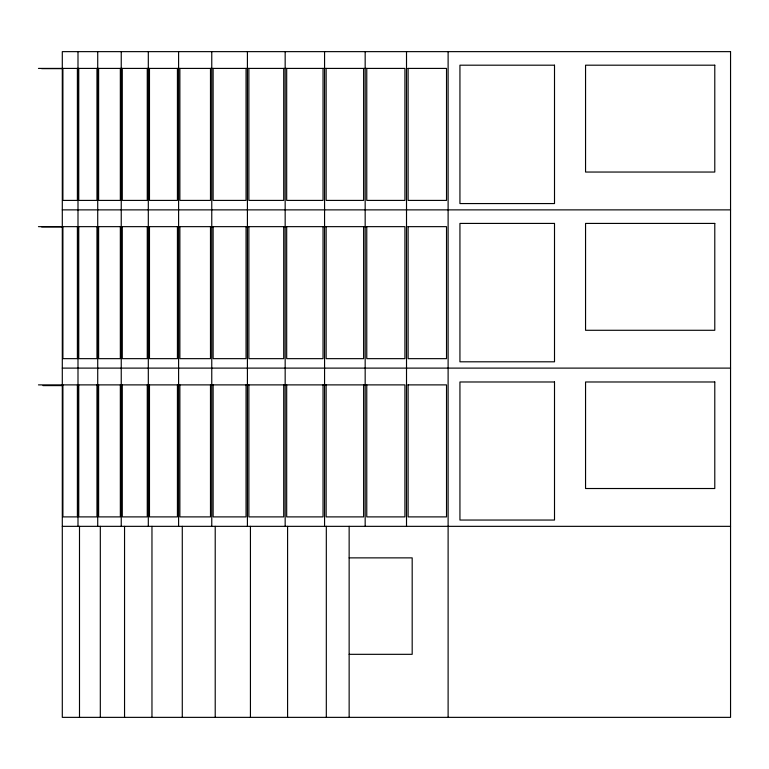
<?xml version="1.0" encoding="UTF-8"?>
<svg xmlns="http://www.w3.org/2000/svg" width="769" height="769" viewBox="0 0 769 769"><rect width="100%" height="100%" fill="white"/><g stroke="black" fill="none" stroke-linecap="round" stroke-linejoin="round"><path stroke-width="1.15" d="M38.45 68.412L363.612 68.412L363.612 200.411L326.133 200.411L326.133 68.412M363.795 68.412L404.927 68.412L404.927 200.411L366.765 200.411L366.765 68.412M407.964 68.412L446.52 68.412L446.52 200.411L408.118 200.411L408.118 68.412M41.622 68.652L62.299 68.652M62.299 209.87L730.55 209.87M38.45 226.653L363.612 226.653L363.612 358.652L326.133 358.652L326.133 226.653M363.795 226.653L404.927 226.653L404.927 358.652L366.765 358.652L366.765 226.653M407.964 226.653L446.52 226.653L446.52 358.652L408.118 358.652L408.118 226.653M41.622 226.893L62.299 226.893M62.299 368.111L730.55 368.111M38.45 384.885L363.612 384.885L363.612 516.893L326.133 516.893L326.133 384.885M363.795 384.885L404.927 384.885L404.927 516.893L366.765 516.893L366.765 384.885M407.964 384.885L446.52 384.885L446.52 516.893L408.118 516.893L408.118 384.885M42.977 385.605L62.299 385.605M62.299 526.342L730.55 526.342M349.145 557.871L412.184 557.871L412.184 654.323L349.145 654.323M448.116 51.638L448.116 717.362M406.513 51.638L406.513 526.342M365.169 51.638L365.169 526.342M349.145 526.342L349.145 717.362M326.316 526.342L326.316 717.362M324.566 51.638L324.566 526.342M323.047 68.412L323.047 200.411L286.683 200.411L286.683 68.412M323.047 226.653L323.047 358.652L286.683 358.652L286.683 226.653M323.047 384.885L323.047 516.893L286.683 516.893L286.683 384.885M287.587 526.342L287.587 717.362M285.164 51.638L285.164 526.342M283.713 68.412L283.713 200.411L248.868 200.411L248.868 68.412M283.713 226.653L283.713 358.652L248.868 358.652L248.868 226.653M283.713 384.885L283.713 516.893L248.868 516.893L248.868 384.885M250.434 526.342L250.434 717.362M247.416 51.638L247.416 526.342M246.051 68.412L246.051 200.411L213.128 200.411L213.128 68.412M246.051 226.653L246.051 358.652L213.128 358.652L213.128 226.653M246.051 384.885L246.051 516.893L213.128 516.893L213.128 384.885M215.214 526.342L215.214 717.362M211.763 51.638L211.763 526.342M210.485 68.412L210.485 200.411L179.869 200.411L179.869 68.412M210.485 226.653L210.485 358.652L179.869 358.652L179.869 226.653M210.485 384.885L210.485 516.893L179.869 516.893L179.869 384.885M182.282 526.342L182.282 717.362M178.6 51.638L178.6 526.342M177.428 68.412L177.428 200.411L149.474 200.411L149.474 68.412M177.428 226.653L177.428 358.652L149.474 358.652L149.474 226.653M177.428 384.885L177.428 516.893L149.474 516.893L149.474 384.885M151.964 526.342L151.964 717.362M148.311 51.638L148.311 526.342M147.263 68.412L147.263 200.411L122.29 200.411L122.29 68.412M147.263 226.653L147.263 358.652L122.29 358.652L122.29 226.653M147.263 384.885L147.263 516.893L122.29 516.893L122.29 384.885M124.549 526.342L124.549 717.362M121.242 51.638L121.242 526.342M120.339 68.412L120.339 200.411L98.624 200.411L98.624 68.412M120.339 226.653L120.339 358.652L98.624 358.652L98.624 226.653M120.339 384.885L120.339 516.893L98.624 516.893L98.624 384.885M100.316 526.342L100.316 717.362M97.721 51.638L97.721 526.342M96.961 68.412L96.961 200.411L78.755 200.411L78.755 68.412M96.961 226.653L96.961 358.652L78.755 358.652L78.755 226.653M96.961 384.885L96.961 516.893L78.755 516.893L78.755 384.885M79.495 526.342L79.495 717.362M77.996 51.638L77.996 526.342M77.39 68.412L77.39 200.411L62.904 200.411L62.904 68.412M77.39 226.653L77.39 358.652L62.904 358.652L62.904 226.653M77.39 384.885L77.39 516.893L62.904 516.893L62.904 384.885M730.55 51.638L62.299 51.638L62.299 717.362L730.55 717.362L730.55 51.638M554.507 65.192L459.939 65.192L459.939 203.564L554.507 203.564L554.507 65.192M714.786 65.192L585.555 65.192L585.555 172.045L714.786 172.045L714.786 65.192M554.507 223.423L459.939 223.423L459.939 361.805L554.507 361.805L554.507 223.423M714.786 223.423L585.555 223.423L585.555 330.286L714.786 330.286L714.786 223.423M554.507 381.982L459.939 381.982L459.939 520.046L554.507 520.046L554.507 381.982M714.786 381.982L585.555 381.982L585.555 488.517L714.786 488.517L714.786 381.982"/></g></svg>
